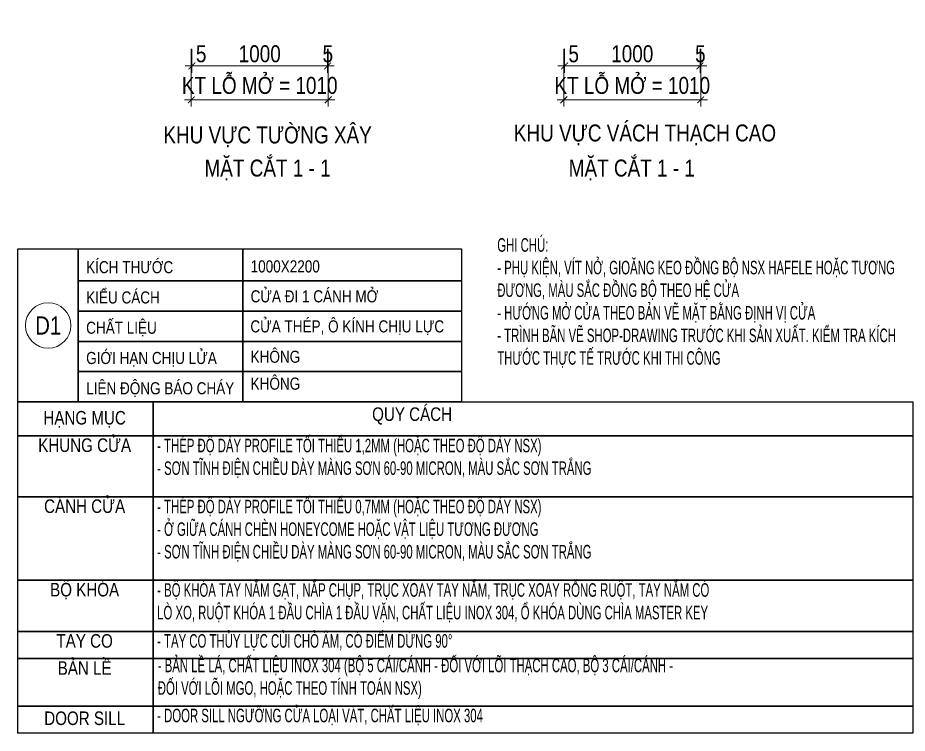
# Model space of a CAD drawing. Header units: millimetres. Extents: x -547695 to 905972, y -1055718 to 167349.
# Drawn here: x -537112 to -530548, y -1043689 to -1038412 of the extents above; entities that cross this region are included whole.
import ezdxf
from ezdxf.enums import TextEntityAlignment as Align

# ---------------------------------------------------------------- set-up
doc = ezdxf.new("R2010")
doc.units = ezdxf.units.MM
doc.layers.get('DEFPOINTS').update_dxf_attribs({"color": 1, "lineweight": 25})
for name, color, linetype, lineweight in [('A-DIMS', 8, 'Continuous', 9), ('A-FINE', 255, 'Continuous', 25), ('A-SYMBOLS', 10, 'Continuous', 13), ('A-TEXT', 255, 'Continuous', 25)]:
    doc.layers.add(name, color=color, linetype=linetype, lineweight=lineweight)
doc.styles.add('View-CellPin-Chi Tiet Cua$0$View-CellPin-Chi Tiet Cua$0$View-XPP-CT Cua$0$View-XPP-CT Cua$0$GM-Arial', font='arial.ttf')
doc.styles.add('VTK _ Arial_2.5 mm', font='arial.ttf', dxfattribs={"width": 0.8})
doc.styles.add('VTK_Arial', font='arial.ttf', dxfattribs={"width": 0.8})
doc.dimstyles.new('A-2.5-DIM50', dxfattribs={"dimscale": 50, "dimtxt": 2.5, "dimasz": 1, "dimexe": 1, "dimexo": 0, "dimgap": 0.5, "dimtad": 1, "dimdec": 0, "dimzin": 12, "dimdsep": 46, "dimtxsty": 'VTK_Arial', "dimblk": 'ARCHTICK', "dimcen": 0, "dimdle": 1, "dimclrd": 256, "dimclre": 256, "dimclrt": 7, "dimadec": 1, "dimazin": 3, "dimtfac": 1, "dimtdec": 0, "dimtmove": 0, "dimatfit": 2, "dimfxl": 20, "dimtolj": 1, "dimtzin": 0, "dimlwd": -1, "dimlwe": -1, "dimarcsym": 0})

# ---------------------------------------------------------------- blocks, each defined once
blk = doc.blocks.new('_ARCHTICK')
at = {"color": 0, "linetype": 'ByBlock', "const_width": 0.15}
blk.add_lwpolyline([(-0.5, -0.5), (0.5, 0.5)], dxfattribs=at)
blk = doc.blocks.new('*D628')
at = {"layer": 'A-DIMS', "transparency": 16777216}
for p, q in [((-535826.2, -1038639.4), (-535826.2, -1038816.6)), ((-534826.2, -1038639.4), (-534826.2, -1038816.6)), ((-535876.2, -1038766.6), (-534776.2, -1038766.6))]:
    blk.add_line(p, q, dxfattribs=at)
at = {"layer": 'DEFPOINTS', "color": 0, "transparency": 16777216}
for p in [(-535826.2, -1038639.4), (-534826.2, -1038639.4), (-534826.2, -1038766.6)]:
    blk.add_point(p, dxfattribs=at)
at = {"layer": 'A-DIMS', "transparency": 16777216, "xscale": 50, "yscale": 50, "zscale": 50, "rotation": 180}
blk.add_blockref('_ARCHTICK', (-535826.2, -1038766.6), dxfattribs=at)
at = {"layer": 'A-DIMS', "transparency": 16777216, "xscale": 50, "yscale": 50, "zscale": 50}
blk.add_blockref('_ARCHTICK', (-534826.2, -1038766.6), dxfattribs=at)
at = {"layer": 'A-DIMS', "color": 7, "transparency": 16777216, "insert": (-535326.2, -1038677.8), "char_height": 125, "attachment_point": 5, "style": 'VTK_Arial'}
blk.add_mtext('\\A1;1000', dxfattribs=at)
blk = doc.blocks.new('*D629')
at = {"layer": 'A-DIMS', "ltscale": 5, "transparency": 16777216}
for p, q in [((-535831.2, -1038639.4), (-535831.2, -1038816.6)), ((-535826.2, -1038639.4), (-535826.2, -1038816.6)), ((-535826.2, -1038766.6), (-535831.2, -1038766.6))]:
    blk.add_line(p, q, dxfattribs=at)
at = {"layer": 'DEFPOINTS', "color": 0, "transparency": 16777216}
for p in [(-535831.2, -1038639.4), (-535826.2, -1038639.4), (-535831.2, -1038766.6)]:
    blk.add_point(p, dxfattribs=at)
at = {"layer": 'A-DIMS', "color": 7, "transparency": 16777216, "insert": (-535758.4, -1038678.1), "char_height": 125, "attachment_point": 5, "style": 'VTK_Arial'}
blk.add_mtext('\\A1;5', dxfattribs=at)
blk = doc.blocks.new('*D630')
at = {"layer": 'A-DIMS', "ltscale": 5, "transparency": 16777216}
for p, q in [((-535831.2, -1038639.4), (-535831.2, -1039066.6)), ((-534821.2, -1038639.4), (-534821.2, -1039066.6)), ((-535881.2, -1039016.6), (-534771.2, -1039016.6))]:
    blk.add_line(p, q, dxfattribs=at)
at = {"layer": 'DEFPOINTS', "color": 0, "transparency": 16777216}
for p in [(-535831.2, -1038639.4), (-534821.2, -1038639.4), (-534821.2, -1039016.6)]:
    blk.add_point(p, dxfattribs=at)
at = {"layer": 'A-DIMS', "transparency": 16777216, "xscale": 50, "yscale": 50, "zscale": 50, "rotation": 180}
blk.add_blockref('_ARCHTICK', (-535831.2, -1039016.6), dxfattribs=at)
at = {"layer": 'A-DIMS', "transparency": 16777216, "xscale": 50, "yscale": 50, "zscale": 50}
blk.add_blockref('_ARCHTICK', (-534821.2, -1039016.6), dxfattribs=at)
at = {"layer": 'A-DIMS', "color": 7, "transparency": 16777216, "insert": (-535326.2, -1038911.2), "char_height": 125, "attachment_point": 5, "style": 'VTK_Arial'}
blk.add_mtext('\\A1;KT LỖ MỞ = 1010', dxfattribs=at)
blk = doc.blocks.new('*D631')
at = {"layer": 'A-DIMS', "ltscale": 5, "transparency": 16777216}
for p, q in [((-534826.2, -1038639.4), (-534826.2, -1038816.6)), ((-534821.2, -1038639.4), (-534821.2, -1038816.6)), ((-534826.2, -1038766.6), (-534821.2, -1038766.6))]:
    blk.add_line(p, q, dxfattribs=at)
at = {"layer": 'DEFPOINTS', "color": 0, "transparency": 16777216}
for p in [(-534826.2, -1038639.4), (-534821.2, -1038639.4), (-534821.2, -1038766.6)]:
    blk.add_point(p, dxfattribs=at)
at = {"layer": 'A-DIMS', "color": 7, "transparency": 16777216, "insert": (-534823.7, -1038678.1), "char_height": 125, "attachment_point": 5, "style": 'VTK_Arial'}
blk.add_mtext('\\A1;5', dxfattribs=at)
blk = doc.blocks.new('*D632')
at = {"layer": 'A-DIMS', "transparency": 16777216}
for p, q in [((-533077.1, -1038639.4), (-533077.1, -1038816.6)), ((-532077.1, -1038639.4), (-532077.1, -1038816.6)), ((-533127.1, -1038766.6), (-532027.1, -1038766.6))]:
    blk.add_line(p, q, dxfattribs=at)
at = {"layer": 'DEFPOINTS', "color": 0, "transparency": 16777216}
for p in [(-533077.1, -1038639.4), (-532077.1, -1038639.4), (-532077.1, -1038766.6)]:
    blk.add_point(p, dxfattribs=at)
at = {"layer": 'A-DIMS', "transparency": 16777216, "xscale": 50, "yscale": 50, "zscale": 50, "rotation": 180}
blk.add_blockref('_ARCHTICK', (-533077.1, -1038766.6), dxfattribs=at)
at = {"layer": 'A-DIMS', "transparency": 16777216, "xscale": 50, "yscale": 50, "zscale": 50}
blk.add_blockref('_ARCHTICK', (-532077.1, -1038766.6), dxfattribs=at)
at = {"layer": 'A-DIMS', "color": 7, "transparency": 16777216, "insert": (-532577.1, -1038677.8), "char_height": 125, "attachment_point": 5, "style": 'VTK_Arial'}
blk.add_mtext('\\A1;1000', dxfattribs=at)
blk = doc.blocks.new('*D633')
at = {"layer": 'A-DIMS', "ltscale": 5, "transparency": 16777216}
for p, q in [((-533082.1, -1038639.4), (-533082.1, -1038816.6)), ((-533077.1, -1038639.4), (-533077.1, -1038816.6)), ((-533077.1, -1038766.6), (-533082.1, -1038766.6))]:
    blk.add_line(p, q, dxfattribs=at)
at = {"layer": 'DEFPOINTS', "color": 0, "transparency": 16777216}
for p in [(-533082.1, -1038639.4), (-533077.1, -1038639.4), (-533082.1, -1038766.6)]:
    blk.add_point(p, dxfattribs=at)
at = {"layer": 'A-DIMS', "color": 7, "transparency": 16777216, "insert": (-533009.3, -1038678.1), "char_height": 125, "attachment_point": 5, "style": 'VTK_Arial'}
blk.add_mtext('\\A1;5', dxfattribs=at)
blk = doc.blocks.new('*D634')
at = {"layer": 'A-DIMS', "ltscale": 5, "transparency": 16777216}
for p, q in [((-533082.1, -1038639.4), (-533082.1, -1039066.6)), ((-532072.1, -1038639.4), (-532072.1, -1039066.6)), ((-533132.1, -1039016.6), (-532022.1, -1039016.6))]:
    blk.add_line(p, q, dxfattribs=at)
at = {"layer": 'DEFPOINTS', "color": 0, "transparency": 16777216}
for p in [(-533082.1, -1038639.4), (-532072.1, -1038639.4), (-532072.1, -1039016.6)]:
    blk.add_point(p, dxfattribs=at)
at = {"layer": 'A-DIMS', "transparency": 16777216, "xscale": 50, "yscale": 50, "zscale": 50, "rotation": 180}
blk.add_blockref('_ARCHTICK', (-533082.1, -1039016.6), dxfattribs=at)
at = {"layer": 'A-DIMS', "transparency": 16777216, "xscale": 50, "yscale": 50, "zscale": 50}
blk.add_blockref('_ARCHTICK', (-532072.1, -1039016.6), dxfattribs=at)
at = {"layer": 'A-DIMS', "color": 7, "transparency": 16777216, "insert": (-532577.1, -1038911.2), "char_height": 125, "attachment_point": 5, "style": 'VTK_Arial'}
blk.add_mtext('\\A1;KT LỖ MỞ = 1010', dxfattribs=at)
blk = doc.blocks.new('*D635')
at = {"layer": 'A-DIMS', "ltscale": 5, "transparency": 16777216}
for p, q in [((-532077.1, -1038639.4), (-532077.1, -1038816.6)), ((-532072.1, -1038639.4), (-532072.1, -1038816.6)), ((-532077.1, -1038766.6), (-532072.1, -1038766.6))]:
    blk.add_line(p, q, dxfattribs=at)
at = {"layer": 'DEFPOINTS', "color": 0, "transparency": 16777216}
for p in [(-532077.1, -1038639.4), (-532072.1, -1038639.4), (-532072.1, -1038766.6)]:
    blk.add_point(p, dxfattribs=at)
at = {"layer": 'A-DIMS', "color": 7, "transparency": 16777216, "insert": (-532074.6, -1038678.1), "char_height": 125, "attachment_point": 5, "style": 'VTK_Arial'}
blk.add_mtext('\\A1;5', dxfattribs=at)
blk = doc.blocks.new('*U133')
blk.add_wipeout([(3.75, 0), (3.72, -0.47), (3.63, -0.93), (3.49, -1.38), (3.29, -1.81), (3.03, -2.2), (2.73, -2.57), (2.39, -2.89), (2.01, -3.17), (1.6, -3.39), (1.16, -3.57), (0.7, -3.68), (0.24, -3.74), (-0.24, -3.74), (-0.7, -3.68), (-1.16, -3.57), (-1.6, -3.39), (-2.01, -3.17), (-2.39, -2.89), (-2.73, -2.57), (-3.03, -2.2), (-3.29, -1.81), (-3.49, -1.38), (-3.63, -0.93), (-3.72, -0.47), (-3.75, 0), (-3.72, 0.47), (-3.63, 0.93), (-3.49, 1.38), (-3.29, 1.81), (-3.03, 2.2), (-2.73, 2.57), (-2.39, 2.89), (-2.01, 3.17), (-1.6, 3.39), (-1.16, 3.57), (-0.7, 3.68), (-0.24, 3.74), (0.24, 3.74), (0.7, 3.68), (1.16, 3.57), (1.6, 3.39), (2.01, 3.17), (2.39, 2.89), (2.73, 2.57), (3.03, 2.2), (3.29, 1.81), (3.49, 1.38), (3.63, 0.93), (3.72, 0.47)])
blk.add_circle((0, 0), 3.75)
at = {"color": 7, "style": 'VTK _ Arial_2.5 mm', "width": 0.8, "flags": 8}
for tag, height, p in [('SYMBOL', 3, (0, 0)), ('900', 2.5, (0, -5.76))]:
    blk.add_attdef(tag, text='', height=height, dxfattribs=at).set_placement(p, align=Align.MIDDLE_CENTER)

msp = doc.modelspace()

# ---------------------------------------------------------------- linework, layer by layer
at = {"layer": 'A-FINE'}
for points in [[(-537111.5, -1040116.9), (-536664.9, -1040116.9), (-536664.9, -1041244.9), (-537111.5, -1041244.9)], [(-536664.9, -1040116.9), (-535449.9, -1040116.9), (-535449.9, -1040351.6), (-536664.9, -1040351.6)], [(-535449.9, -1040116.9), (-533836.7, -1040116.9), (-533836.7, -1040351.6), (-535449.9, -1040351.6)], [(-536664.9, -1040351.6), (-535449.9, -1040351.6), (-535449.9, -1040574.9), (-536664.9, -1040574.9)], [(-535449.9, -1040351.6), (-533836.7, -1040351.6), (-533836.7, -1040574.9), (-535449.9, -1040574.9)], [(-536664.9, -1040574.9), (-535449.9, -1040574.9), (-535449.9, -1040798.2), (-536664.9, -1040798.2)], [(-535449.9, -1040574.9), (-533836.7, -1040574.9), (-533836.7, -1040798.2), (-535449.9, -1040798.2)], [(-536664.9, -1040798.2), (-535449.9, -1040798.2), (-535449.9, -1041021.6), (-536664.9, -1041021.6)], [(-535449.9, -1040798.2), (-533836.7, -1040798.2), (-533836.7, -1041021.6), (-535449.9, -1041021.6)], [(-536664.9, -1041021.6), (-535449.9, -1041021.6), (-535449.9, -1041244.9), (-536664.9, -1041244.9)], [(-536664.9, -1041021.6), (-535449.9, -1041021.6), (-535449.9, -1041244.9), (-536664.9, -1041244.9)], [(-535449.9, -1041021.6), (-533836.7, -1041021.6), (-533836.7, -1041244.9), (-535449.9, -1041244.9)], [(-535449.9, -1041021.6), (-533836.7, -1041021.6), (-533836.7, -1041244.9), (-535449.9, -1041244.9)], [(-537111.5, -1041244.9), (-536111.5, -1041244.9), (-536111.5, -1041494.9), (-537111.5, -1041494.9)], [(-536111.5, -1041244.9), (-530507.8, -1041244.9), (-530507.8, -1041494.9), (-536111.5, -1041494.9)], [(-537111.5, -1041494.9), (-536111.5, -1041494.9), (-536111.5, -1041944.9), (-537111.5, -1041944.9)], [(-536111.5, -1041494.9), (-530507.8, -1041494.9), (-530507.8, -1041944.9), (-536111.5, -1041944.9)], [(-537111.5, -1041944.9), (-536111.5, -1041944.9), (-536111.5, -1042560.6), (-537111.5, -1042560.6)], [(-536111.5, -1041944.9), (-530507.8, -1041944.9), (-530507.8, -1042560.6), (-536111.5, -1042560.6)], [(-537111.5, -1042560.6), (-536111.5, -1042560.6), (-536111.5, -1042938.7), (-537111.5, -1042938.7)], [(-536111.5, -1042560.6), (-530507.8, -1042560.6), (-530507.8, -1042938.7), (-536111.5, -1042938.7)], [(-537111.5, -1042938.7), (-536111.5, -1042938.7), (-536111.5, -1043138.7), (-537111.5, -1043138.7)], [(-536111.5, -1042938.7), (-530507.8, -1042938.7), (-530507.8, -1043138.7), (-536111.5, -1043138.7)], [(-537111.5, -1043138.7), (-536111.5, -1043138.7), (-536111.5, -1043488.7), (-537111.5, -1043488.7)], [(-536111.5, -1043138.7), (-530507.8, -1043138.7), (-530507.8, -1043488.7), (-536111.5, -1043488.7)], [(-537111.5, -1043488.7), (-536111.5, -1043488.7), (-536111.5, -1043688.7), (-537111.5, -1043688.7)], [(-536111.5, -1043488.7), (-530507.8, -1043488.7), (-530507.8, -1043688.7), (-536111.5, -1043688.7)]]:
    msp.add_lwpolyline(points, close=True, dxfattribs=at)

# ---------------------------------------------------------------- texts
at = {"layer": 'A-DIMS', "color": 7, "char_height": 125, "style": 'VTK_Arial', "bg_fill": 2}
for s, insert, attachment_point in [('\\pxqc;KHU VỰC TƯỜNG XÂY', (-535268.2, -1039289.8), 5), ('\\pxqc;KHU VỰC VÁCH THẠCH CAO', (-532483.4, -1039198.8), 2)]:
    msp.add_mtext(s, dxfattribs=dict(at, insert=insert, attachment_point=attachment_point))
at = {"layer": 'A-TEXT', "style": 'VTK _ Arial_2.5 mm', "width": 0.8}
for s, height, p in [('KÍCH THƯỚC', 89.33, (-536606.9, -1040295.7)), ('KIỂU CÁCH', 89.33, (-536606.9, -1040519.1)), ('CHẤT LIỆU', 89.33, (-536606.9, -1040742.4)), ('GIỚI HẠN CHỊU LỬA', 89.333, (-536606.9, -1040965.7)), ('LIÊN ĐỘNG BÁO CHÁY', 89.333, (-536606.9, -1041189.1))]:
    msp.add_text(s, height=height, dxfattribs=at).set_placement(p)
at = {"layer": 'A-TEXT', "char_height": 100, "attachment_point": 1, "style": 'VTK _ Arial_2.5 mm'}
for s, insert, width in [('\\pxql;{\\A1;\\W0.6;\\C7;GHI CHÚ:\\P- PHỤ KIỆN, VÍT NỞ, GIOĂNG KEO ĐỒNG BỘ NSX HAFELE HOẶC TƯƠNG ĐƯƠNG, MÀU SẮC ĐỒNG BỘ THEO HỆ CỬA\\P- HƯỚNG MỞ CỬA THEO BẢN VẼ MẶT BẰNG ĐỊNH VỊ CỬA\\P- TRÌNH BÃN VẼ SHOP-DRAWING TRƯỚC KHI SẢN XUẤT. KIỂM TRA KÍCH THƯỚC THỰC TẾ TRƯỚC KHI THI CÔNG}', (-533573.2, -1040037.4), 3170.867), ('\\pxqc;QUY CÁCH', (-534865.6, -1041285.2), 1327.823), ('\\pxqc;HẠNG MỤC', (-537099, -1041311.9), 961.66), ('\\pxqc;KHUNG CỬA', (-537099, -1041514.2), 961.66), ('\\pxql;{\\W0.6;- THÉP ĐỘ DÀY PROFILE TỐI THIỂU 1,2MM (HOẶC THEO ĐỘ DÀY NSX)\\P- SƠN TĨNH ĐIỆN CHIỀU DÀY MÀNG SƠN 60-90 MICRON, MÀU SẮC SƠN TRẮNG}', (-536083, -1041516.7), 4935.927), ('\\pxqc;CÁNH CỬA', (-537099, -1041964.2), 961.66), ('\\pxql;{\\W0.6;- THÉP ĐỘ DÀY PROFILE TỐI THIỂU 0,7MM (HOẶC THEO ĐỘ DÀY NSX)\\P- Ở GIỮA CÁNH CHÈN HONEYCOME HOẶC VẬT LIỆU TƯƠNG ĐƯƠNG\\P\\pi-1,l1;- SƠN TĨNH ĐIỆN CHIỀU DÀY MÀNG SƠN 60-90 MICRON, MÀU SẮC SƠN TRẮNG', (-536083, -1041966.7), 3973.868), ('\\pxqc;BỘ KHÓA', (-537099, -1042580), 961.66), ('\\pxql;{\\W0.6;- BỘ KHÓA TAY NẮM GẠT, NẮP CHỤP, TRỤC XOAY TAY NẮM, TRỤC XOAY RỖNG RUỘT, TAY NẮM CÓ LÒ XO, RUỘT KHÓA \\fArial|b0|i0|c163|p34;1 ĐẦU CHÌA 1 ĐẦU VẶN\\fArial|b0|i0|c0|p34;, CHẤT LIỆU INOX 304, Ổ KHÓA DÙNG CHÌA MASTER KEY}', (-536083, -1042582.3), 4086.383), ('\\pxqc;TAY CO', (-537099, -1042958), 961.66), ('\\pxql;{\\W0.6;- TAY CO THỦY LỰC CỦI CHỎ ÂM, CÓ ĐIỂM DỪNG 90%%D}', (-536083, -1042958), 4972.754), ('\\pxql;{\\W0.6;- BẢN LỀ LÁ, CHẤT LIỆU INOX 304 (BỘ 5 CÁI/CÁNH - ĐỐI VỚI LÕI THẠCH CAO, BỘ 3 CÁI/CÁNH - ĐỐI VỚI LÕI MGO, HOẶC THEO TÍNH TOÁN NSX)}', (-536078.5, -1043138.7), 3840.984), ('\\pxqc;BẢN LỀ', (-537099, -1043158), 961.66), ('\\pxql;{\\W0.6;- DOOR SILL NGƯỠNG CỬA LOẠI VÁT, CHẤT \\fArial|b0|i0|c163|p34;L\\fArial|b0|i0|c0|p34;IỆU INOX 304}', (-536083, -1043508), 4977.357), ('\\pxqc;DOOR SILL', (-537099, -1043528.5), 961.66)]:
    msp.add_mtext(s, dxfattribs=dict(at, insert=insert, width=width))
at = {"layer": 'A-TEXT', "color": 1, "char_height": 89.333, "attachment_point": 1, "style": 'View-CellPin-Chi Tiet Cua$0$View-CellPin-Chi Tiet Cua$0$View-XPP-CT Cua$0$View-XPP-CT Cua$0$GM-Arial'}
for s, insert, width in [('\\A1;{\\W0.8;1000X2200}', (-535393.3, -1040200.6), 3360.24), ('{\\A1;\\W0.8;CỬA ĐI 1 CÁNH MỞ}', (-535393.3, -1040421.5), 3358.979), ('{\\A1;\\W0.8;CỬA THÉP, Ô KÍNH CHỊU LỰC}', (-535395, -1040643.1), 3352.236), ('{\\A1;\\W0.8;KHÔNG}', (-535393.3, -1040867), 3360.954), ('\\A1;{\\W0.8;KHÔNG}', (-535393.3, -1041065.7), 3375.732), ('\\A1;{\\W0.8;KHÔNG}', (-535393.3, -1041065.7), 3375.732)]:
    msp.add_mtext(s, dxfattribs=dict(at, insert=insert, width=width))

# ---------------------------------------------------------------- dimensions: what is measured, and where the dimension line sits
at = {"layer": 'A-DIMS'}
for base, p1, p2, picture, middle in [((-534826.2, -1038766.6), (-535826.2, -1038639.4), (-534826.2, -1038639.4), '*D628', (-535326.2, -1038677.8)), ((-532077.1, -1038766.6), (-533077.1, -1038639.4), (-532077.1, -1038639.4), '*D632', (-532577.1, -1038677.8))]:
    dim = msp.add_linear_dim(base=base, p1=p1, p2=p2, dimstyle='A-2.5-DIM50', override={"dimpost": '\\X'}, dxfattribs=at)
    dim.commit()
    dim.dimension.update_dxf_attribs({"geometry": picture, "text_midpoint": middle})
at = {"layer": 'A-DIMS', "ltscale": 5}
for base, p1, p2, picture, middle in [((-535831.2, -1038766.6), (-535826.2, -1038639.4), (-535831.2, -1038639.4), '*D629', (-535758.4, -1038766.6)), ((-534821.2, -1038766.6), (-534826.2, -1038639.4), (-534821.2, -1038639.4), '*D631', (-534823.7, -1038766.6)), ((-533082.1, -1038766.6), (-533077.1, -1038639.4), (-533082.1, -1038639.4), '*D633', (-533009.3, -1038766.6)), ((-532072.1, -1038766.6), (-532077.1, -1038639.4), (-532072.1, -1038639.4), '*D635', (-532074.6, -1038766.6))]:
    dim = msp.add_linear_dim(base=base, p1=p1, p2=p2, dimstyle='A-2.5-DIM50', override={"dimpost": '\\X', "dimtmove": 1}, dxfattribs=at)
    dim.commit()
    dim.dimension.update_dxf_attribs({"geometry": picture, "text_midpoint": middle, "dimtype": 160})

# ---------------------------------------------------------------- next in the draw order: block references
at = {"layer": 'A-SYMBOLS'}
ref = msp.add_blockref('*U133', (-536886.9, -1040681.3), dxfattribs=dict(at, xscale=44.66666827620278, yscale=44.66666827620278, zscale=44.66666827620278))
ref.add_attrib('SYMBOL', 'D1', dxfattribs={"layer": '0', "color": 7, "height": 134, "style": 'VTK _ Arial_2.5 mm', "width": 0.8, "flags": 8}).set_placement((-536886.9, -1040681.3), align=Align.MIDDLE_CENTER)

# ---------------------------------------------------------------- next in the draw order: texts
at = {"layer": 'A-DIMS', "color": 7, "char_height": 125, "attachment_point": 5, "style": 'VTK_Arial', "bg_fill": 2}
for insert in [(-535268.2, -1039533.8), (-532580.4, -1039533.8)]:
    msp.add_mtext('\\pxqc;MẶT CẮT 1 - 1', dxfattribs=dict(at, insert=insert))

# ---------------------------------------------------------------- next in the draw order: dimensions: what is measured, and where the dimension line sits
at = {"layer": 'A-DIMS', "ltscale": 5}
for base, p1, p2, picture, middle in [((-534821.2, -1039016.6), (-535831.2, -1038639.4), (-534821.2, -1038639.4), '*D630', (-535326.2, -1039016.6)), ((-532072.1, -1039016.6), (-533082.1, -1038639.4), (-532072.1, -1038639.4), '*D634', (-532577.1, -1039016.6))]:
    dim = msp.add_linear_dim(base=base, p1=p1, p2=p2, text='KT LỖ MỞ = <>', dimstyle='A-2.5-DIM50', override={"dimpost": '\\X', "dimtmove": 1}, dxfattribs=at)
    dim.commit()
    dim.dimension.update_dxf_attribs({"geometry": picture, "text_midpoint": middle, "dimtype": 160})

doc.saveas('drawing.dxf')
